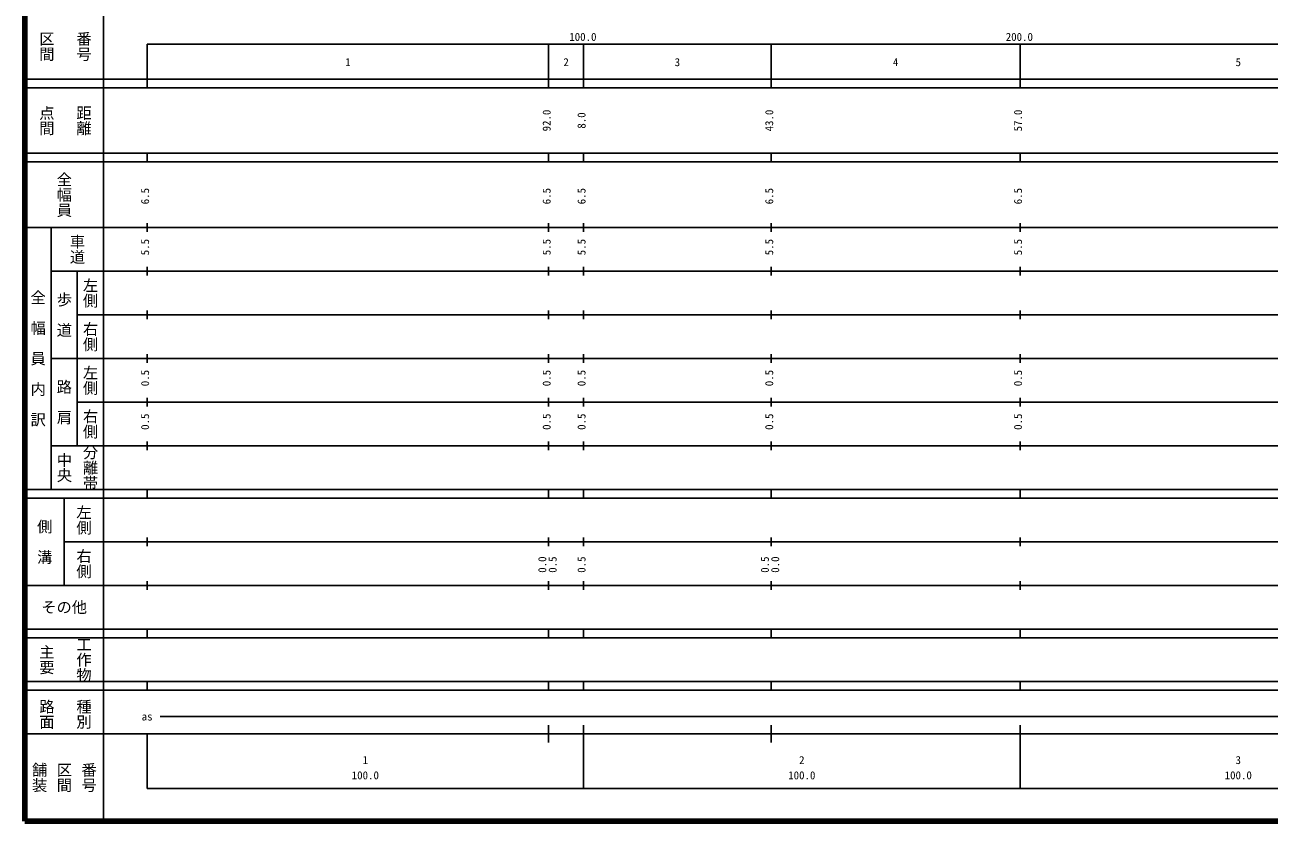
# Model space of a CAD drawing. Units: millimetres on the paper, enlarged 1000 times. Extents: x 40000 to 680000, y 20000 to 380000.
# Drawn here: x 40000 to 325070, y 20000 to 202409 of the extents above; entities that cross this region are included whole.
import ezdxf
from ezdxf.enums import TextEntityAlignment as Align

# ---------------------------------------------------------------- set-up
doc = ezdxf.new("R2010")
doc.units = ezdxf.units.MM
doc.header["$LTSCALE"] = 1000
doc.layers.add('M-TTL', color=2, linetype='Continuous', lineweight=140)
doc.layers.add('M-TTL-BAND', color=7, linetype='Continuous', lineweight=25)
doc.styles.add('@ＭＳ ゴシック', font='')
doc.styles.add('ＭＳ ゴシック', font='')
doc.styles.get('@ＭＳ ゴシック').set_extended_font_data('@MS Gothic')
doc.styles.get('ＭＳ ゴシック').set_extended_font_data('MS Gothic')

msp = doc.modelspace()

# ---------------------------------------------------------------- linework, layer by layer
at = {"layer": 'M-TTL'}
for p, q in [((40000, 380000), (40000, 20000)), ((40000, 20000), (680000, 20000))]:
    msp.add_line(p, q, dxfattribs=at)
at = {"layer": 'M-TTL-BAND'}
for p, q in [((58000, 370000), (58000, 20000)), ((68000, 198000), (579000, 198000)), ((68000, 198000), (68000, 188000)), ((160000, 188000), (160000, 198000)), ((168000, 188000), (168000, 198000)), ((211000, 188000), (211000, 198000)), ((268000, 188000), (268000, 198000)), ((40000, 190000), (579000, 190000)), ((40000, 188000), (579000, 188000)), ((40000, 173000), (579000, 173000)), ((68000, 171000), (68000, 173000)), ((160000, 171000), (160000, 173000)), ((168000, 171000), (168000, 173000)), ((211000, 171000), (211000, 173000)), ((268000, 171000), (268000, 173000)), ((40000, 171000), (579000, 171000)), ((68000, 155000), (68000, 157000)), ((160000, 155000), (160000, 157000)), ((168000, 155000), (168000, 157000)), ((211000, 155000), (211000, 157000)), ((268000, 155000), (268000, 157000)), ((40000, 156000), (579000, 156000)), ((46000, 96000), (46000, 156000)), ((46000, 146000), (579000, 146000)), ((52000, 146000), (52000, 106000)), ((68000, 145000), (68000, 147000)), ((160000, 145000), (160000, 147000)), ((168000, 145000), (168000, 147000)), ((211000, 145000), (211000, 147000)), ((268000, 145000), (268000, 147000)), ((68000, 135000), (68000, 137000)), ((160000, 135000), (160000, 137000)), ((168000, 135000), (168000, 137000)), ((211000, 135000), (211000, 137000)), ((268000, 135000), (268000, 137000)), ((52000, 136000), (579000, 136000)), ((46000, 126000), (579000, 126000)), ((68000, 125000), (68000, 127000)), ((160000, 125000), (160000, 127000)), ((168000, 125000), (168000, 127000)), ((211000, 125000), (211000, 127000)), ((268000, 125000), (268000, 127000)), ((68000, 115000), (68000, 117000)), ((160000, 115000), (160000, 117000)), ((168000, 115000), (168000, 117000)), ((211000, 115000), (211000, 117000)), ((268000, 115000), (268000, 117000)), ((52000, 116000), (579000, 116000)), ((46000, 106000), (579000, 106000)), ((68000, 105000), (68000, 107000)), ((160000, 105000), (160000, 107000)), ((168000, 105000), (168000, 107000)), ((211000, 105000), (211000, 107000)), ((268000, 105000), (268000, 107000)), ((40000, 96000), (579000, 96000)), ((68000, 94000), (68000, 96000)), ((160000, 94000), (160000, 96000)), ((168000, 94000), (168000, 96000)), ((211000, 94000), (211000, 96000)), ((268000, 94000), (268000, 96000)), ((40000, 94000), (579000, 94000)), ((49000, 94000), (49000, 74000)), ((49000, 84000), (579000, 84000)), ((68000, 83000), (68000, 85000)), ((160000, 83000), (160000, 85000)), ((168000, 83000), (168000, 85000)), ((211000, 83000), (211000, 85000)), ((268000, 83000), (268000, 85000)), ((68000, 73000), (68000, 75000)), ((160000, 73000), (160000, 75000)), ((168000, 73000), (168000, 75000)), ((211000, 73000), (211000, 75000)), ((268000, 73000), (268000, 75000)), ((40000, 74000), (579000, 74000)), ((40000, 64000), (579000, 64000)), ((68000, 62000), (68000, 64000)), ((160000, 62000), (160000, 64000)), ((168000, 62000), (168000, 64000)), ((211000, 62000), (211000, 64000)), ((268000, 62000), (268000, 64000)), ((40000, 62000), (579000, 62000)), ((40000, 52000), (579000, 52000)), ((68000, 50000), (68000, 52000)), ((160000, 50000), (160000, 52000)), ((168000, 50000), (168000, 52000)), ((211000, 50000), (211000, 52000)), ((268000, 50000), (268000, 52000)), ((40000, 50000), (579000, 50000)), ((71000, 44000), (565000, 44000)), ((40000, 40000), (579000, 40000)), ((68000, 40000), (68000, 27500)), ((160000, 38000), (160000, 42000)), ((168000, 27500), (168000, 42000)), ((211000, 38000), (211000, 42000)), ((268000, 27500), (268000, 42000)), ((68000, 27500), (579000, 27500))]:
    msp.add_line(p, q, dxfattribs=at)

# ---------------------------------------------------------------- texts
at = {"layer": 'M-TTL-BAND', "style": '@ＭＳ ゴシック'}
for s, p in [('区間', (45000, 197500)), ('番号', (53500, 197500)), ('点間', (45000, 180500)), ('距離', (53500, 180500)), ('全幅員', (49000, 163500)), ('車道', (52000, 151000)), ('左側', (55000, 141000)), ('全\u3000幅\u3000員\u3000内\u3000訳', (43000, 126000)), ('歩\u3000道', (49000, 136000)), ('右側', (55000, 131000)), ('左側', (55000, 121000)), ('路\u3000肩', (49000, 116000)), ('右側', (55000, 111000)), ('分離帯', (55000, 101000)), ('中央', (49000, 101000)), ('左側', (53500, 89000)), ('側\u3000溝', (44500, 84000)), ('右側', (53500, 79000)), ('主要', (45000, 57000)), ('工作物', (53500, 57000)), ('路面', (45000, 44500)), ('種別', (53500, 44500)), ('舗装', (43333, 30000)), ('区間', (49000, 30000)), ('番号', (54667, 30000))]:
    msp.add_text(s, height=2566, rotation=270, dxfattribs=at).set_placement(p, align=Align.MIDDLE_CENTER)
at = {"layer": 'M-TTL-BAND', "style": 'ＭＳ ゴシック'}
for s, p in [('100.0', (167844, 198195)), ('200.0', (267844, 198195)), ('1', (114000, 192405)), ('2', (164000, 192405)), ('3', (189500, 192405)), ('4', (239500, 192405)), ('5', (318000, 192405)), ('as', (68000, 42500)), ('1', (118000, 32523)), ('2', (218000, 32523)), ('3', (318000, 32523)), ('100.0', (118000, 29033)), ('100.0', (218000, 29033)), ('100.0', (318000, 29033))]:
    msp.add_text(s, height=1833, dxfattribs=at).set_placement(p, align=Align.BOTTOM_CENTER)
for s, p in [('92.0', (161000, 180500)), ('43.0', (212000, 180500)), ('57.0', (269000, 180500)), ('8.0', (169000, 180500)), ('6.5', (69000, 163174)), ('6.5', (161000, 163174)), ('6.5', (169000, 163174)), ('6.5', (212000, 163174)), ('6.5', (269000, 163174)), ('5.5', (69000, 151500)), ('5.5', (161000, 151500)), ('5.5', (169000, 151500)), ('5.5', (212000, 151500)), ('5.5', (269000, 151500)), ('0.5', (69000, 121500)), ('0.5', (161000, 121500)), ('0.5', (169000, 121500)), ('0.5', (212000, 121500)), ('0.5', (269000, 121500)), ('0.5', (69000, 111500)), ('0.5', (161000, 111500)), ('0.5', (169000, 111500)), ('0.5', (212000, 111500)), ('0.5', (269000, 111500)), ('0.0', (160000, 78764)), ('0.5', (162370, 78764)), ('0.5', (169000, 78764)), ('0.5', (211000, 78764)), ('0.0', (213370, 78764))]:
    msp.add_text(s, height=1833, rotation=90, dxfattribs=at).set_placement(p, align=Align.BOTTOM_CENTER)
msp.add_text('その他', height=2566, dxfattribs=at).set_placement((49000, 69000), align=Align.MIDDLE_CENTER)

doc.saveas('drawing.dxf')
